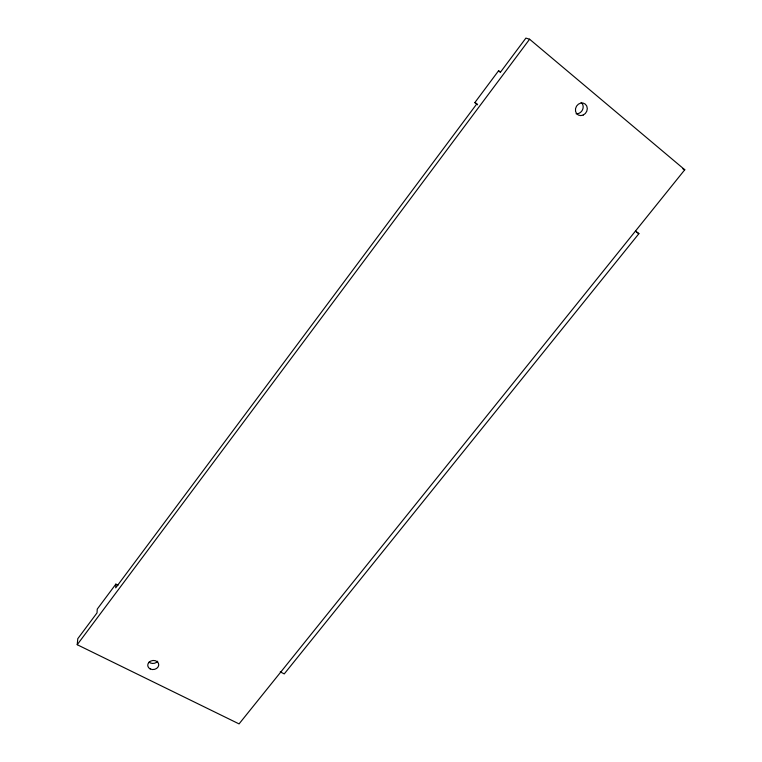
<?xml version="1.0" encoding="UTF-8"?>
<svg xmlns="http://www.w3.org/2000/svg" width="762" height="762" viewBox="0 0 762 762"><rect width="100%" height="100%" fill="white"/><g stroke="black" fill="none" stroke-linecap="round" stroke-linejoin="round"><path stroke-width="1.14" d="M115.872 584.121L115.71 587.854L476.926 103.737L474.84 102.594L498.5 70.866L500.748 71.809L525.904 38.1L529.6 39.224L684.781 169.755L239.058 723.9L77.219 644.709L77.791 638.68L97.003 612.924L97.269 609.076L115.872 584.121L117.977 585.216M77.219 644.709L529.6 39.224M635.518 230.962L638.908 233.658L284.245 673.913L280.264 671.855M682.838 168.869L684.781 169.755M636.308 232.019L638.908 233.658M474.84 102.594L477.631 104.804M498.5 70.866L500.339 72.371M581.206 102.451A6.429 5.696 -60.2 0 1 582.549 109.747A6.429 5.696 -60.2 0 1 576.11 113.767M157.734 661.216A5.486 4.505 -8 0 1 149.085 662.13M150.19 668.941A5.534 4.534 -8.1 0 0 158.744 665.026A5.534 4.534 -8.1 0 0 150.771 661.054A5.534 4.534 -8.1 0 0 150.19 668.941M583.206 115.043A6.496 5.744 -60 0 0 585.321 104.156A6.496 5.744 -60 0 0 575.539 108.642A6.496 5.744 -60 0 0 583.206 115.043"/></g></svg>
